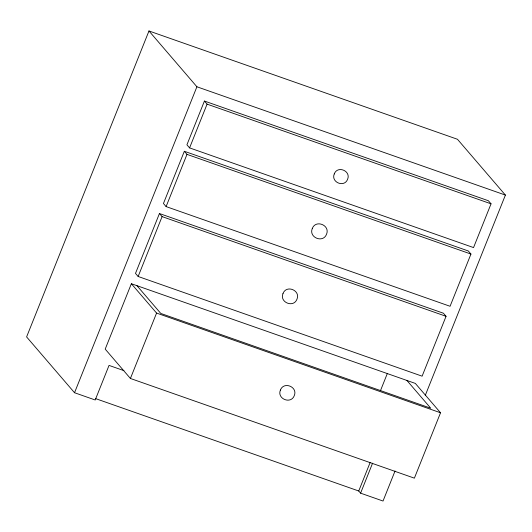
<?xml version="1.0" encoding="UTF-8"?>
<svg xmlns="http://www.w3.org/2000/svg" width="532" height="532" viewBox="0 0 532 532"><rect width="100%" height="100%" fill="white"/><g stroke="black" fill="none" stroke-linecap="round" stroke-linejoin="round"><path stroke-width="0.8" d="M425.254 395.449L505.4 195.078L457.467 139.271L148.973 30.969L26.6 336.922L74.533 392.729L95.208 399.991L109.04 365.411L123.916 370.631M74.533 392.729L196.907 86.776L148.973 30.969M131.364 283.722L105.203 349.118L130.413 378.471L414.381 478.162L440.536 412.766L415.326 383.412L131.364 283.722L156.574 313.069L440.536 412.766M159.44 213.525L135.494 273.395L138.147 276.48L422.109 376.177L446.055 316.307L443.402 313.215L159.44 213.525L162.094 216.61L446.055 316.307M184.338 151.274L163.45 203.497L166.104 206.589L450.065 306.279L470.953 254.057L468.3 250.971L184.338 151.274L186.991 154.366L470.953 254.057M204.428 101.047L186.925 144.797L189.578 147.889L473.547 247.58L491.043 203.829L488.389 200.744L204.428 101.047L207.081 104.139L491.043 203.829M138.147 276.48L162.094 216.61M166.104 206.589L186.991 154.366M189.578 147.889L207.081 104.139M130.413 378.471L156.574 313.069M380.573 390.415L387.343 373.471M395.05 470.98L383.027 501.031L360.59 493.157L358.741 491.003L370.112 462.567M360.59 493.157L372.58 463.186M196.907 86.776L505.4 195.078M95.627 398.628L358.741 491.003M406.913 380.46L430.76 408.224L160.797 313.448L136.957 285.684M282.991 293.578C279.267 302.349 293.631 308.287 296.996 299.13C300.72 290.359 286.356 284.421 282.991 293.578M280.404 390.082C276.707 398.787 290.957 404.679 294.296 395.595C297.987 386.89 283.742 380.998 280.404 390.082M312.284 228.527C308.487 237.478 323.13 243.523 326.555 234.193C330.352 225.249 315.715 219.197 312.284 228.527M334.262 173.937C330.711 182.31 344.41 187.976 347.615 179.237C351.167 170.865 337.468 165.206 334.262 173.937"/></g></svg>
